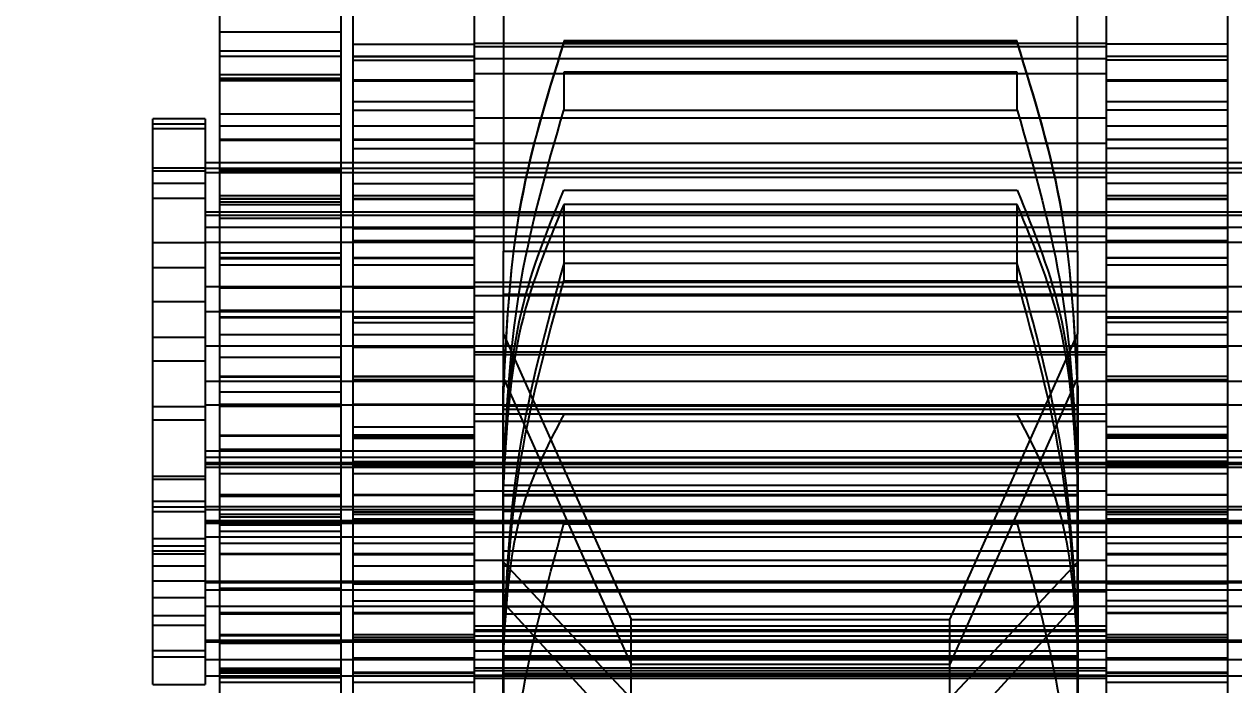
# Model space of a CAD drawing. Header units: metres. Extents: x 0 to 21025, y 0 to 14850.
# Drawn here: x 8842.54 to 8857.71, y 13128.99 to 13137.27 of the extents above; entities that cross this region are included whole.
import ezdxf

# ---------------------------------------------------------------- set-up
doc = ezdxf.new("R2010")
doc.units = ezdxf.units.M
doc.header["$LTSCALE"] = 25
doc.linetypes.add('HIDDEN2', pattern=[4.7625, 3.175, -1.5875])
doc.layers.add('18_COTAS', color=7, linetype='Continuous')
doc.layers.add('ST1', color=7, linetype='HIDDEN2')
doc.styles.add('ROMANS', font='ROMANS.SHX')
doc.dimstyles.new('25___1-25', dxfattribs={"dimscale": 25, "dimtxt": 2.5, "dimasz": 2, "dimexe": 1.5, "dimexo": 1, "dimgap": 0.5, "dimtad": 1, "dimzin": 12, "dimtxsty": 'ROMANS', "dimcen": 0, "dimclrd": 256, "dimclre": 256, "dimclrt": 3, "dimazin": 3, "dimtfac": 1, "dimtmove": 0, "dimatfit": 0, "dimfxl": 1, "dimlwd": -1, "dimlwe": -1, "dimarcsym": 0})

# ---------------------------------------------------------------- blocks, each defined once
blk = doc.blocks.new('*D14')
at = {"layer": '18_COTAS', "transparency": 16777216}
for p, q in [((8767.149, 13416.484), (9534.934, 13416.484)), ((9497.434, 11742.681), (9497.434, 13366.484)), ((8955.399, 11692.681), (9534.934, 11692.681))]:
    blk.add_line(p, q, dxfattribs=at)
for points in [[(9489.1, 13366.484), (9505.767, 13366.484), (9497.434, 13416.484)], [(9489.1, 11742.681), (9505.767, 11742.681), (9497.434, 11692.681)]]:
    blk.add_solid(points, dxfattribs=at)
at = {"layer": 'Defpoints', "color": 0, "transparency": 16777216}
for p in [(8742.149, 13416.484), (9497.434, 13416.484), (8930.399, 11692.681)]:
    blk.add_point(p, dxfattribs=at)
at = {"layer": '18_COTAS', "color": 3, "transparency": 16777216, "insert": (9447.731, 12554.582), "char_height": 62.5, "attachment_point": 5, "rotation": 90, "style": 'ROMANS'}
blk.add_mtext('1723,8', dxfattribs=at)

msp = doc.modelspace()

# ---------------------------------------------------------------- linework, layer by layer
at = {"layer": 'ST1'}
for p, q in [((8846.664, 13136.821), (8846.664, 13147.487)), ((8848.184, 13136.821), (8848.184, 13147.487)), ((8856.114, 13136.821), (8856.114, 13147.436)), ((8857.634, 13136.821), (8857.634, 13147.436)), ((8844.992, 13136.595), (8844.992, 13142.623)), ((8846.512, 13136.595), (8846.512, 13142.623)), ((8848.549, 13139.426), (8848.549, 13134.423)), ((8855.749, 13134.423), (8855.749, 13139.426)), ((8844.992, 13137.173), (8846.512, 13137.173)), ((8844.992, 13136.934), (8846.512, 13136.934)), ((8846.664, 13137.018), (8848.184, 13137.018)), ((8856.114, 13137.027), (8848.184, 13137.027)), ((8856.114, 13136.988), (8848.184, 13136.988)), ((8849.305, 13137.061), (8849.305, 13137.027)), ((8854.992, 13137.061), (8849.305, 13137.061)), ((8854.992, 13137.047), (8849.305, 13137.047)), ((8849.305, 13137.027), (8854.992, 13137.027)), ((8854.992, 13137.027), (8854.992, 13137.061)), ((8857.634, 13137.018), (8856.114, 13137.018)), ((8846.512, 13136.863), (8844.992, 13136.863)), ((8846.664, 13136.867), (8848.184, 13136.867)), ((8848.184, 13136.863), (8846.664, 13136.863)), ((8846.664, 13136.821), (8848.184, 13136.821)), ((8846.664, 13132.078), (8846.664, 13136.821)), ((8856.114, 13136.834), (8848.184, 13136.834)), ((8848.184, 13132.078), (8848.184, 13136.821)), ((8857.634, 13136.867), (8856.114, 13136.867)), ((8857.634, 13136.863), (8856.114, 13136.863)), ((8857.634, 13136.821), (8856.114, 13136.821)), ((8856.114, 13132.078), (8856.114, 13136.821)), ((8857.634, 13132.078), (8857.634, 13136.821)), ((8844.992, 13127.137), (8844.992, 13136.64)), ((8844.992, 13136.64), (8846.512, 13136.64)), ((8846.512, 13127.137), (8846.512, 13136.64)), ((8856.114, 13136.648), (8848.184, 13136.648)), ((8849.305, 13136.669), (8849.305, 13136.193)), ((8854.992, 13136.669), (8849.305, 13136.669)), ((8854.992, 13136.193), (8854.992, 13136.669)), ((8844.992, 13136.595), (8846.512, 13136.595)), ((8844.992, 13136.582), (8846.512, 13136.582)), ((8846.512, 13136.567), (8844.992, 13136.567)), ((8844.992, 13136.563), (8846.512, 13136.563)), ((8848.184, 13136.567), (8846.664, 13136.567)), ((8846.664, 13136.559), (8848.184, 13136.559)), ((8857.634, 13136.567), (8856.114, 13136.567)), ((8856.114, 13136.559), (8857.634, 13136.559)), ((8846.664, 13136.301), (8848.184, 13136.301)), ((8846.664, 13136.192), (8848.184, 13136.192)), ((8849.305, 13136.193), (8854.992, 13136.193)), ((8856.114, 13136.301), (8857.634, 13136.301)), ((8857.634, 13136.192), (8856.114, 13136.192)), ((8844.149, 13135.958), (8844.149, 13136.085)), ((8844.807, 13136.085), (8844.149, 13136.085)), ((8844.807, 13136.015), (8844.149, 13136.015)), ((8844.807, 13136.085), (8844.807, 13135.958)), ((8844.992, 13136.146), (8846.512, 13136.146)), ((8856.114, 13136.092), (8848.184, 13136.092)), ((8844.149, 13135.427), (8844.149, 13135.958)), ((8844.807, 13135.958), (8844.149, 13135.958)), ((8844.807, 13135.958), (8844.807, 13135.427)), ((8846.512, 13135.991), (8844.992, 13135.991)), ((8848.184, 13135.991), (8846.664, 13135.991)), ((8857.634, 13135.991), (8856.114, 13135.991)), ((8846.512, 13135.824), (8844.992, 13135.824)), ((8844.992, 13135.817), (8846.512, 13135.817)), ((8848.184, 13135.824), (8846.664, 13135.824)), ((8846.664, 13135.821), (8848.184, 13135.821)), ((8846.664, 13135.71), (8848.184, 13135.71)), ((8856.114, 13135.776), (8848.184, 13135.776)), ((8857.634, 13135.824), (8856.114, 13135.824)), ((8857.634, 13135.821), (8856.114, 13135.821)), ((8857.634, 13135.71), (8856.114, 13135.71)), ((8844.807, 13135.465), (8844.149, 13135.465)), ((8844.149, 13134.506), (8844.149, 13135.427)), ((8844.807, 13135.427), (8844.149, 13135.427)), ((8859.306, 13135.531), (8844.807, 13135.531)), ((8859.306, 13135.462), (8844.807, 13135.462)), ((8844.807, 13135.427), (8844.807, 13134.506)), ((8859.306, 13135.405), (8844.807, 13135.405)), ((8846.512, 13135.531), (8844.992, 13135.531)), ((8846.512, 13135.462), (8844.992, 13135.462)), ((8844.992, 13135.449), (8846.512, 13135.449)), ((8844.992, 13135.429), (8846.512, 13135.429)), ((8846.512, 13135.405), (8844.992, 13135.405)), ((8848.184, 13135.531), (8846.664, 13135.531)), ((8848.184, 13135.462), (8846.664, 13135.462)), ((8848.184, 13135.405), (8846.664, 13135.405)), ((8856.114, 13135.531), (8848.184, 13135.531)), ((8856.114, 13135.462), (8848.184, 13135.462)), ((8856.114, 13135.405), (8848.184, 13135.405)), ((8857.634, 13135.531), (8856.114, 13135.531)), ((8857.634, 13135.462), (8856.114, 13135.462)), ((8857.634, 13135.405), (8856.114, 13135.405)), ((8844.807, 13135.273), (8844.149, 13135.273)), ((8846.664, 13135.274), (8848.184, 13135.274)), ((8856.114, 13135.349), (8848.184, 13135.349)), ((8857.634, 13135.274), (8856.114, 13135.274)), ((8846.512, 13135.119), (8844.992, 13135.119)), ((8848.184, 13135.119), (8846.664, 13135.119)), ((8849.305, 13135.188), (8854.992, 13135.188)), ((8857.634, 13135.119), (8856.114, 13135.119)), ((8844.807, 13135.086), (8844.149, 13135.086)), ((8846.512, 13135.082), (8844.992, 13135.082)), ((8844.992, 13135.078), (8846.512, 13135.078)), ((8844.992, 13135.041), (8846.512, 13135.041)), ((8844.992, 13135.007), (8846.512, 13135.007)), ((8848.184, 13135.082), (8846.664, 13135.082)), ((8846.664, 13135.074), (8848.184, 13135.074)), ((8849.305, 13135.009), (8849.305, 13134.052)), ((8854.992, 13135.009), (8849.305, 13135.009)), ((8854.992, 13134.052), (8854.992, 13135.009)), ((8857.634, 13135.082), (8856.114, 13135.082)), ((8856.114, 13135.074), (8857.634, 13135.074)), ((8859.306, 13134.912), (8844.807, 13134.912)), ((8859.306, 13134.873), (8844.807, 13134.873)), ((8846.512, 13134.912), (8844.992, 13134.912)), ((8846.512, 13134.873), (8844.992, 13134.873)), ((8844.992, 13134.838), (8846.512, 13134.838)), ((8848.184, 13134.912), (8846.664, 13134.912)), ((8848.184, 13134.873), (8846.664, 13134.873)), ((8856.114, 13134.912), (8848.184, 13134.912)), ((8856.114, 13134.903), (8848.184, 13134.903)), ((8856.114, 13134.873), (8848.184, 13134.873)), ((8857.634, 13134.912), (8856.114, 13134.912)), ((8857.634, 13134.873), (8856.114, 13134.873)), ((8859.306, 13134.719), (8844.807, 13134.719)), ((8846.512, 13134.719), (8844.992, 13134.719)), ((8848.184, 13134.719), (8846.664, 13134.719)), ((8846.664, 13134.707), (8848.184, 13134.707)), ((8856.114, 13134.719), (8848.184, 13134.719)), ((8857.634, 13134.719), (8856.114, 13134.719)), ((8857.634, 13134.707), (8856.114, 13134.707)), ((8844.807, 13134.53), (8844.149, 13134.53)), ((8844.149, 13130.63), (8844.149, 13134.506)), ((8859.306, 13134.533), (8844.807, 13134.533)), ((8844.807, 13134.506), (8844.807, 13130.63)), ((8846.512, 13134.533), (8844.992, 13134.533)), ((8846.664, 13134.557), (8848.184, 13134.557)), ((8848.184, 13134.533), (8846.664, 13134.533)), ((8856.114, 13134.607), (8848.184, 13134.607)), ((8856.114, 13134.533), (8848.184, 13134.533)), ((8856.114, 13134.557), (8857.634, 13134.557)), ((8857.634, 13134.533), (8856.114, 13134.533)), ((8844.992, 13134.402), (8846.512, 13134.402)), ((8846.512, 13134.339), (8844.992, 13134.339)), ((8848.184, 13134.339), (8846.664, 13134.339)), ((8846.664, 13134.336), (8848.184, 13134.336)), ((8848.549, 13134.423), (8855.749, 13134.423)), ((8848.549, 13133.385), (8848.549, 13134.423)), ((8855.749, 13134.423), (8855.749, 13133.385)), ((8857.634, 13134.339), (8856.114, 13134.339)), ((8857.634, 13134.336), (8856.114, 13134.336)), ((8844.807, 13134.214), (8844.149, 13134.214)), ((8844.992, 13134.332), (8846.512, 13134.332)), ((8846.512, 13134.247), (8844.992, 13134.247)), ((8848.184, 13134.247), (8846.664, 13134.247)), ((8854.992, 13134.268), (8849.305, 13134.268)), ((8857.634, 13134.247), (8856.114, 13134.247)), ((8856.114, 13134.031), (8848.184, 13134.031)), ((8849.305, 13134.052), (8854.992, 13134.052)), ((8859.306, 13133.977), (8844.807, 13133.977)), ((8846.512, 13133.977), (8844.992, 13133.977)), ((8844.992, 13133.964), (8846.512, 13133.964)), ((8848.184, 13133.977), (8846.664, 13133.977)), ((8846.664, 13133.966), (8848.184, 13133.966)), ((8856.114, 13133.977), (8848.184, 13133.977)), ((8848.549, 13133.883), (8855.749, 13133.883)), ((8857.634, 13133.977), (8856.114, 13133.977)), ((8857.634, 13133.966), (8856.114, 13133.966)), ((8844.807, 13133.788), (8844.149, 13133.788)), ((8856.114, 13133.864), (8848.184, 13133.864)), ((8859.306, 13133.661), (8844.807, 13133.661)), ((8844.992, 13133.685), (8846.512, 13133.685)), ((8846.512, 13133.661), (8844.992, 13133.661)), ((8846.512, 13133.597), (8844.992, 13133.597)), ((8844.992, 13133.593), (8846.512, 13133.593)), ((8848.184, 13133.661), (8846.664, 13133.661)), ((8848.184, 13133.597), (8846.664, 13133.597)), ((8846.664, 13133.589), (8848.184, 13133.589)), ((8856.114, 13133.661), (8848.184, 13133.661)), ((8857.634, 13133.661), (8856.114, 13133.661)), ((8857.634, 13133.597), (8856.114, 13133.597)), ((8856.114, 13133.589), (8857.634, 13133.589)), ((8846.664, 13133.53), (8848.184, 13133.53)), ((8857.634, 13133.53), (8856.114, 13133.53)), ((8844.807, 13133.342), (8844.149, 13133.342)), ((8846.512, 13133.375), (8844.992, 13133.375)), ((8848.184, 13133.375), (8846.664, 13133.375)), ((8848.549, 13133.385), (8850.149, 13129.807)), ((8848.549, 13130.524), (8848.549, 13133.385)), ((8854.149, 13129.807), (8855.749, 13133.385)), ((8855.749, 13130.524), (8855.749, 13133.385)), ((8857.634, 13133.375), (8856.114, 13133.375)), ((8859.306, 13133.234), (8844.807, 13133.234)), ((8846.512, 13133.234), (8844.992, 13133.234)), ((8848.184, 13133.234), (8846.664, 13133.234)), ((8846.664, 13133.222), (8848.184, 13133.222)), ((8856.114, 13133.234), (8848.184, 13133.234)), ((8856.114, 13133.159), (8848.184, 13133.159)), ((8856.114, 13133.122), (8848.184, 13133.122)), ((8857.634, 13133.234), (8856.114, 13133.234)), ((8857.634, 13133.222), (8856.114, 13133.222)), ((8844.807, 13133.045), (8844.149, 13133.045)), ((8844.992, 13133.094), (8846.512, 13133.094)), ((8846.512, 13132.854), (8844.992, 13132.854)), ((8844.992, 13132.847), (8846.512, 13132.847)), ((8848.184, 13132.854), (8846.664, 13132.854)), ((8846.664, 13132.851), (8848.184, 13132.851)), ((8850.149, 13129.246), (8848.549, 13132.839)), ((8855.749, 13132.839), (8854.149, 13129.246)), ((8857.634, 13132.854), (8856.114, 13132.854)), ((8857.634, 13132.851), (8856.114, 13132.851)), ((8859.306, 13132.788), (8844.807, 13132.788)), ((8846.512, 13132.788), (8844.992, 13132.788)), ((8846.664, 13132.813), (8848.184, 13132.813)), ((8848.184, 13132.788), (8846.664, 13132.788)), ((8856.114, 13132.788), (8848.184, 13132.788)), ((8848.544, 13132.564), (8848.544, 13132.729)), ((8855.754, 13132.729), (8855.754, 13132.564)), ((8856.114, 13132.813), (8857.634, 13132.813)), ((8857.634, 13132.788), (8856.114, 13132.788)), ((8844.992, 13132.658), (8846.512, 13132.658)), ((8848.544, 13132.61), (8848.544, 13132.484)), ((8848.544, 13132.598), (8848.544, 13132.479)), ((8848.544, 13132.479), (8848.544, 13132.598)), ((8848.544, 13132.437), (8848.544, 13132.564)), ((8855.754, 13132.484), (8855.754, 13132.61)), ((8855.754, 13132.479), (8855.754, 13132.598)), ((8855.754, 13132.598), (8855.754, 13132.479)), ((8855.754, 13132.564), (8855.754, 13132.437)), ((8844.807, 13132.47), (8844.149, 13132.47)), ((8859.306, 13132.492), (8844.807, 13132.492)), ((8846.512, 13132.503), (8844.992, 13132.503)), ((8846.512, 13132.492), (8844.992, 13132.492)), ((8844.992, 13132.479), (8846.512, 13132.479)), ((8848.184, 13132.503), (8846.664, 13132.503)), ((8848.184, 13132.492), (8846.664, 13132.492)), ((8856.114, 13132.492), (8848.184, 13132.492)), ((8856.114, 13132.379), (8848.184, 13132.379)), ((8855.754, 13132.484), (8848.544, 13132.484)), ((8855.754, 13132.479), (8848.544, 13132.479)), ((8855.754, 13132.437), (8848.544, 13132.437)), ((8848.544, 13131.499), (8848.544, 13132.437)), ((8854.992, 13132.376), (8849.305, 13132.376)), ((8855.754, 13132.437), (8855.754, 13131.464)), ((8857.634, 13132.503), (8856.114, 13132.503)), ((8857.634, 13132.492), (8856.114, 13132.492)), ((8844.807, 13132.303), (8844.149, 13132.303)), ((8846.664, 13132.222), (8848.184, 13132.222)), ((8856.114, 13132.287), (8848.184, 13132.287)), ((8857.634, 13132.222), (8856.114, 13132.222)), ((8846.512, 13132.112), (8844.992, 13132.112)), ((8844.992, 13132.108), (8846.512, 13132.108)), ((8846.664, 13132.121), (8848.184, 13132.121)), ((8848.184, 13132.112), (8846.664, 13132.112)), ((8846.664, 13132.104), (8848.184, 13132.104)), ((8846.664, 13132.078), (8848.184, 13132.078)), ((8846.664, 13127.108), (8846.664, 13132.078)), ((8848.184, 13127.108), (8848.184, 13132.078)), ((8857.634, 13132.121), (8856.114, 13132.121)), ((8857.634, 13132.112), (8856.114, 13132.112)), ((8856.114, 13132.104), (8857.634, 13132.104)), ((8857.634, 13132.078), (8856.114, 13132.078)), ((8856.114, 13127.108), (8856.114, 13132.078)), ((8857.634, 13127.108), (8857.634, 13132.078)), ((8859.306, 13131.916), (8844.807, 13131.916)), ((8844.992, 13131.941), (8846.512, 13131.941)), ((8846.512, 13131.916), (8844.992, 13131.916)), ((8848.184, 13131.916), (8846.664, 13131.916)), ((8856.114, 13131.916), (8848.184, 13131.916)), ((8857.634, 13131.916), (8856.114, 13131.916)), ((8844.807, 13131.841), (8859.306, 13131.841)), ((8844.807, 13131.772), (8859.306, 13131.772)), ((8844.992, 13131.841), (8846.512, 13131.841)), ((8844.992, 13131.772), (8846.512, 13131.772)), ((8846.664, 13131.841), (8848.184, 13131.841)), ((8846.664, 13131.786), (8848.184, 13131.786)), ((8846.664, 13131.772), (8848.184, 13131.772)), ((8848.184, 13131.841), (8856.114, 13131.841)), ((8848.184, 13131.772), (8856.114, 13131.772)), ((8855.749, 13131.833), (8848.549, 13131.833)), ((8856.114, 13131.841), (8857.634, 13131.841)), ((8857.634, 13131.786), (8856.114, 13131.786)), ((8856.114, 13131.772), (8857.634, 13131.772)), ((8859.306, 13131.749), (8844.807, 13131.749)), ((8844.807, 13131.715), (8859.306, 13131.715)), ((8846.512, 13131.749), (8844.992, 13131.749)), ((8844.992, 13131.715), (8846.512, 13131.715)), ((8846.512, 13131.631), (8844.992, 13131.631)), ((8848.184, 13131.749), (8846.664, 13131.749)), ((8846.664, 13131.737), (8848.184, 13131.737)), ((8846.664, 13131.715), (8848.184, 13131.715)), ((8848.184, 13131.631), (8846.664, 13131.631)), ((8856.114, 13131.749), (8848.184, 13131.749)), ((8848.184, 13131.715), (8856.114, 13131.715)), ((8856.114, 13131.637), (8848.184, 13131.637)), ((8857.634, 13131.749), (8856.114, 13131.749)), ((8857.634, 13131.737), (8856.114, 13131.737)), ((8856.114, 13131.715), (8857.634, 13131.715)), ((8857.634, 13131.631), (8856.114, 13131.631)), ((8844.807, 13131.598), (8844.149, 13131.598)), ((8844.807, 13131.56), (8844.149, 13131.56)), ((8848.544, 13131.37), (8848.544, 13131.499)), ((8848.544, 13131.499), (8848.544, 13131.37)), ((8855.754, 13131.487), (8848.544, 13131.487)), ((8848.544, 13129.256), (8848.544, 13131.464)), ((8855.754, 13131.499), (8855.754, 13131.37)), ((8855.754, 13131.37), (8855.754, 13131.499)), ((8855.754, 13131.464), (8855.754, 13129.256)), ((8846.512, 13131.369), (8844.992, 13131.369)), ((8844.992, 13131.362), (8846.512, 13131.362)), ((8844.992, 13131.35), (8846.512, 13131.35)), ((8848.184, 13131.369), (8846.664, 13131.369)), ((8846.664, 13131.366), (8848.184, 13131.366)), ((8856.114, 13131.415), (8848.184, 13131.415)), ((8855.754, 13131.37), (8848.544, 13131.37)), ((8855.754, 13131.356), (8848.544, 13131.356)), ((8855.749, 13131.361), (8848.549, 13131.361)), ((8857.634, 13131.369), (8856.114, 13131.369)), ((8857.634, 13131.366), (8856.114, 13131.366)), ((8844.149, 13131.288), (8844.807, 13131.288)), ((8844.149, 13131.218), (8844.807, 13131.218)), ((8844.149, 13131.161), (8844.807, 13131.161)), ((8844.807, 13131.222), (8859.306, 13131.222)), ((8844.807, 13131.183), (8859.306, 13131.183)), ((8844.992, 13131.222), (8846.512, 13131.222)), ((8844.992, 13131.183), (8846.512, 13131.183)), ((8846.664, 13131.222), (8848.184, 13131.222)), ((8846.664, 13131.183), (8848.184, 13131.183)), ((8848.184, 13131.153), (8846.664, 13131.153)), ((8848.184, 13131.222), (8856.114, 13131.222)), ((8848.184, 13131.183), (8856.114, 13131.183)), ((8848.549, 13131.165), (8855.749, 13131.165)), ((8856.114, 13131.222), (8857.634, 13131.222)), ((8856.114, 13131.183), (8857.634, 13131.183)), ((8857.634, 13131.153), (8856.114, 13131.153)), ((8859.306, 13131.044), (8844.807, 13131.044)), ((8844.807, 13131.029), (8859.306, 13131.029)), ((8859.306, 13131.007), (8844.807, 13131.007)), ((8844.992, 13131.124), (8846.512, 13131.124)), ((8844.992, 13131.094), (8846.512, 13131.094)), ((8846.512, 13131.044), (8844.992, 13131.044)), ((8844.992, 13131.029), (8846.512, 13131.029)), ((8846.512, 13131.007), (8844.992, 13131.007)), ((8848.184, 13131.122), (8846.664, 13131.122)), ((8846.664, 13131.068), (8848.184, 13131.068)), ((8848.184, 13131.044), (8846.664, 13131.044)), ((8846.664, 13131.029), (8848.184, 13131.029)), ((8848.184, 13131.007), (8846.664, 13131.007)), ((8856.114, 13131.044), (8848.184, 13131.044)), ((8848.184, 13131.029), (8856.114, 13131.029)), ((8856.114, 13131.007), (8848.184, 13131.007)), ((8849.305, 13131.004), (8854.992, 13131.004)), ((8857.634, 13131.122), (8856.114, 13131.122)), ((8856.114, 13131.068), (8857.634, 13131.068)), ((8857.634, 13131.044), (8856.114, 13131.044)), ((8856.114, 13131.029), (8857.634, 13131.029)), ((8857.634, 13131.007), (8856.114, 13131.007)), ((8844.992, 13130.994), (8846.512, 13130.994)), ((8844.992, 13130.914), (8846.512, 13130.914)), ((8856.114, 13130.894), (8848.184, 13130.894)), ((8844.807, 13130.818), (8844.149, 13130.818)), ((8844.807, 13130.726), (8844.149, 13130.726)), ((8844.807, 13130.843), (8859.306, 13130.843)), ((8844.992, 13130.843), (8846.512, 13130.843)), ((8846.512, 13130.759), (8844.992, 13130.759)), ((8846.664, 13130.843), (8848.184, 13130.843)), ((8848.184, 13130.759), (8846.664, 13130.759)), ((8848.184, 13130.843), (8856.114, 13130.843)), ((8856.114, 13130.843), (8857.634, 13130.843)), ((8857.634, 13130.759), (8856.114, 13130.759)), ((8844.149, 13130.668), (8844.807, 13130.668)), ((8844.149, 13129.853), (8844.149, 13130.63)), ((8844.149, 13130.63), (8844.807, 13130.63)), ((8844.807, 13130.63), (8844.807, 13129.853)), ((8846.512, 13130.627), (8844.992, 13130.627)), ((8844.992, 13130.623), (8846.512, 13130.623)), ((8848.184, 13130.627), (8846.664, 13130.627)), ((8846.664, 13130.619), (8848.184, 13130.619)), ((8856.114, 13130.543), (8848.184, 13130.543)), ((8848.549, 13130.667), (8855.749, 13130.667)), ((8857.634, 13130.627), (8856.114, 13130.627)), ((8856.114, 13130.619), (8857.634, 13130.619)), ((8844.149, 13130.476), (8844.807, 13130.476)), ((8846.664, 13130.478), (8848.184, 13130.478)), ((8848.544, 13130.48), (8855.754, 13130.48)), ((8850.149, 13128.813), (8848.549, 13130.524)), ((8848.549, 13130.524), (8848.549, 13126.714)), ((8855.749, 13130.524), (8854.149, 13128.813)), ((8855.749, 13126.714), (8855.749, 13130.524)), ((8857.634, 13130.478), (8856.114, 13130.478)), ((8844.149, 13130.289), (8844.807, 13130.289)), ((8844.807, 13130.287), (8859.306, 13130.287)), ((8859.306, 13130.264), (8844.807, 13130.264)), ((8844.992, 13130.287), (8846.512, 13130.287)), ((8846.512, 13130.264), (8844.992, 13130.264)), ((8846.664, 13130.287), (8848.184, 13130.287)), ((8848.184, 13130.264), (8846.664, 13130.264)), ((8846.664, 13130.252), (8848.184, 13130.252)), ((8848.184, 13130.287), (8856.114, 13130.287)), ((8856.114, 13130.264), (8848.184, 13130.264)), ((8856.114, 13130.287), (8857.634, 13130.287)), ((8857.634, 13130.264), (8856.114, 13130.264)), ((8857.634, 13130.252), (8856.114, 13130.252)), ((8859.306, 13130.172), (8844.807, 13130.172)), ((8844.992, 13130.196), (8846.512, 13130.196)), ((8846.512, 13130.172), (8844.992, 13130.172)), ((8848.184, 13130.172), (8846.664, 13130.172)), ((8856.114, 13130.172), (8848.184, 13130.172)), ((8856.114, 13130.152), (8848.184, 13130.152)), ((8857.634, 13130.172), (8856.114, 13130.172)), ((8844.807, 13130.075), (8844.149, 13130.075)), ((8844.807, 13129.971), (8859.306, 13129.971)), ((8844.992, 13129.971), (8846.512, 13129.971)), ((8846.664, 13130.041), (8848.184, 13130.041)), ((8846.664, 13129.971), (8848.184, 13129.971)), ((8848.184, 13129.971), (8856.114, 13129.971)), ((8848.544, 13129.969), (8855.754, 13129.969)), ((8848.549, 13130.015), (8850.149, 13128.266)), ((8854.149, 13128.266), (8855.749, 13130.015)), ((8857.634, 13130.041), (8856.114, 13130.041)), ((8856.114, 13129.971), (8857.634, 13129.971)), ((8844.149, 13128.991), (8844.149, 13129.853)), ((8844.807, 13129.853), (8844.149, 13129.853)), ((8844.807, 13129.853), (8844.807, 13128.991)), ((8846.512, 13129.887), (8844.992, 13129.887)), ((8846.512, 13129.884), (8844.992, 13129.884)), ((8844.992, 13129.877), (8846.512, 13129.877)), ((8848.184, 13129.887), (8846.664, 13129.887)), ((8848.184, 13129.884), (8846.664, 13129.884)), ((8846.664, 13129.881), (8848.184, 13129.881)), ((8848.544, 13129.877), (8855.754, 13129.877)), ((8850.149, 13128.813), (8850.149, 13129.807)), ((8850.149, 13129.807), (8854.149, 13129.807)), ((8854.149, 13128.813), (8854.149, 13129.807)), ((8857.634, 13129.887), (8856.114, 13129.887)), ((8857.634, 13129.884), (8856.114, 13129.884)), ((8857.634, 13129.881), (8856.114, 13129.881)), ((8844.149, 13129.733), (8844.807, 13129.733)), ((8848.184, 13129.726), (8856.114, 13129.726)), ((8856.114, 13129.671), (8848.184, 13129.671)), ((8848.184, 13129.657), (8856.114, 13129.657)), ((8844.807, 13129.544), (8859.306, 13129.544)), ((8859.306, 13129.522), (8844.807, 13129.522)), ((8846.512, 13129.613), (8844.992, 13129.613)), ((8844.992, 13129.605), (8846.512, 13129.605)), ((8844.992, 13129.544), (8846.512, 13129.544)), ((8846.512, 13129.522), (8844.992, 13129.522)), ((8844.992, 13129.509), (8846.512, 13129.509)), ((8848.184, 13129.613), (8846.664, 13129.613)), ((8848.184, 13129.579), (8846.664, 13129.579)), ((8848.184, 13129.55), (8846.664, 13129.55)), ((8846.664, 13129.544), (8848.184, 13129.544)), ((8848.184, 13129.522), (8846.664, 13129.522)), ((8848.184, 13129.6), (8856.114, 13129.6)), ((8848.184, 13129.544), (8856.114, 13129.544)), ((8856.114, 13129.522), (8848.184, 13129.522)), ((8857.634, 13129.613), (8856.114, 13129.613)), ((8857.634, 13129.579), (8856.114, 13129.579)), ((8857.634, 13129.55), (8856.114, 13129.55)), ((8856.114, 13129.544), (8857.634, 13129.544)), ((8857.634, 13129.522), (8856.114, 13129.522)), ((8844.149, 13129.417), (8844.807, 13129.417)), ((8844.807, 13129.333), (8844.149, 13129.333)), ((8856.114, 13129.409), (8848.184, 13129.409)), ((8848.544, 13129.419), (8848.544, 13129.323)), ((8848.544, 13129.323), (8848.544, 13129.419)), ((8855.754, 13129.346), (8848.544, 13129.346)), ((8855.754, 13129.323), (8855.754, 13129.419)), ((8855.754, 13129.419), (8855.754, 13129.323)), ((8859.306, 13129.3), (8844.807, 13129.3)), ((8846.512, 13129.3), (8844.992, 13129.3)), ((8846.512, 13129.19), (8844.992, 13129.19)), ((8846.664, 13129.324), (8848.184, 13129.324)), ((8848.184, 13129.3), (8846.664, 13129.3)), ((8856.114, 13129.3), (8848.184, 13129.3)), ((8856.114, 13129.193), (8848.184, 13129.193)), ((8855.754, 13129.323), (8848.544, 13129.323)), ((8848.544, 13129.128), (8848.544, 13129.256)), ((8850.149, 13129.246), (8854.149, 13129.246)), ((8855.754, 13129.256), (8855.754, 13129.128)), ((8856.114, 13129.324), (8857.634, 13129.324)), ((8857.634, 13129.3), (8856.114, 13129.3)), ((8844.807, 13129.098), (8859.306, 13129.098)), ((8844.992, 13129.169), (8846.512, 13129.169)), ((8846.512, 13129.142), (8844.992, 13129.142)), ((8844.992, 13129.138), (8846.512, 13129.138)), ((8844.992, 13129.098), (8846.512, 13129.098)), ((8846.512, 13129.074), (8844.992, 13129.074)), ((8848.184, 13129.142), (8846.664, 13129.142)), ((8846.664, 13129.134), (8848.184, 13129.134)), ((8846.664, 13129.098), (8848.184, 13129.098)), ((8856.114, 13129.162), (8848.184, 13129.162)), ((8848.184, 13129.107), (8856.114, 13129.107)), ((8848.184, 13129.098), (8856.114, 13129.098)), ((8848.184, 13129.068), (8856.114, 13129.068)), ((8855.754, 13129.128), (8848.544, 13129.128)), ((8848.544, 13126.209), (8848.544, 13129.128)), ((8855.754, 13129.128), (8855.754, 13126.176)), ((8857.634, 13129.142), (8856.114, 13129.142)), ((8856.114, 13129.134), (8857.634, 13129.134)), ((8856.114, 13129.098), (8857.634, 13129.098)), ((8844.149, 13128.991), (8844.807, 13128.991)), ((8846.512, 13129.014), (8844.992, 13129.014)), ((8848.184, 13129.014), (8846.664, 13129.014)), ((8857.634, 13129.014), (8856.114, 13129.014))]:
    msp.add_line(p, q, dxfattribs=at)
for points, knots in [([(8849.305, 13137.047), (8849.089, 13136.355), (8848.657, 13134.974), (8848.581, 13133.397), (8848.544, 13132.61)], [0, 0, 0, 0, 0.500372, 1, 1, 1, 1]), ([(8848.544, 13132.564), (8848.581, 13133.355), (8848.657, 13134.938), (8849.089, 13136.33), (8849.305, 13137.027)], [0, 0, 0, 0, 0.499479, 1, 1, 1, 1]), ([(8855.754, 13132.61), (8855.716, 13133.397), (8855.64, 13134.974), (8855.208, 13136.355), (8854.992, 13137.047)], [0, 0, 0, 0, 0.499427, 1, 1, 1, 1]), ([(8854.992, 13137.027), (8855.208, 13136.33), (8855.64, 13134.938), (8855.716, 13133.355), (8855.754, 13132.564)], [0, 0, 0, 0, 0.500514, 1, 1, 1, 1]), ([(8848.544, 13131.499), (8848.581, 13132.313), (8848.657, 13133.945), (8849.089, 13135.443), (8849.305, 13136.193)], [0, 0, 0, 0, 0.499098, 1, 1, 1, 1]), ([(8854.992, 13136.193), (8855.208, 13135.444), (8855.64, 13133.946), (8855.716, 13132.315), (8855.754, 13131.499)], [0, 0, 0, 0, 0.5001333, 1, 1, 1, 1]), ([(8848.544, 13131.597), (8848.581, 13132.267), (8848.657, 13133.611), (8849.089, 13134.662), (8849.305, 13135.188)], [0, 0, 0, 0, 0.499464, 1, 1, 1, 1]), ([(8854.992, 13135.188), (8855.208, 13134.662), (8855.64, 13133.611), (8855.716, 13132.267), (8855.754, 13131.597)], [0, 0, 0, 0, 0.500529, 1, 1, 1, 1]), ([(8849.305, 13135.009), (8849.089, 13134.492), (8848.657, 13133.458), (8848.581, 13132.129), (8848.544, 13131.464)], [0, 0, 0, 0, 0.500133, 1, 1, 1, 1]), ([(8855.754, 13131.464), (8855.716, 13132.128), (8855.641, 13133.457), (8855.208, 13134.491), (8854.992, 13135.009)], [0, 0, 0, 0, 0.499098, 1, 1, 1, 1]), ([(8849.305, 13134.268), (8849.089, 13133.487), (8848.657, 13131.925), (8848.581, 13130.291), (8848.544, 13129.475)], [0, 0, 0, 0, 0.500513, 1, 1, 1, 1]), ([(8855.754, 13129.475), (8855.716, 13130.291), (8855.64, 13131.925), (8855.208, 13133.487), (8854.992, 13134.268)], [0, 0, 0, 0, 0.49948, 1, 1, 1, 1]), ([(8848.544, 13129.256), (8848.581, 13130.071), (8848.657, 13131.703), (8849.089, 13133.269), (8849.305, 13134.052)], [0, 0, 0, 0, 0.499419, 1, 1, 1, 1]), ([(8854.992, 13134.052), (8855.208, 13133.269), (8855.64, 13131.704), (8855.716, 13130.072), (8855.754, 13129.256)], [0, 0, 0, 0, 0.500261, 1, 1, 1, 1]), ([(8849.305, 13132.376), (8849.089, 13131.965), (8848.657, 13131.145), (8848.581, 13129.994), (8848.544, 13129.419)], [0, 0, 0, 0, 0.500514, 1, 1, 1, 1]), ([(8855.754, 13129.419), (8855.716, 13129.994), (8855.64, 13131.145), (8855.208, 13131.965), (8854.992, 13132.376)], [0, 0, 0, 0, 0.499479, 1, 1, 1, 1]), ([(8848.544, 13126.254), (8848.581, 13127.045), (8848.657, 13128.631), (8849.089, 13130.212), (8849.305, 13131.004)], [0, 0, 0, 0, 0.499427, 1, 1, 1, 1]), ([(8854.992, 13131.004), (8855.208, 13130.213), (8855.64, 13128.631), (8855.716, 13127.046), (8855.754, 13126.254)], [0, 0, 0, 0, 0.500372, 1, 1, 1, 1])]:
    msp.add_open_spline(points, degree=3, knots=knots, dxfattribs=at)

# ---------------------------------------------------------------- dimensions: what is measured, and where the dimension line sits
at = {"layer": '18_COTAS'}
dim = msp.add_linear_dim(base=(9497.434, 13416.484), p1=(8930.399, 11692.681), p2=(8742.149, 13416.484), angle=90, dimstyle='25___1-25', dxfattribs=at)
dim.commit()
dim.dimension.update_dxf_attribs({"geometry": '*D14', "text_midpoint": (9447.731, 12554.582)})

doc.saveas('drawing.dxf')
